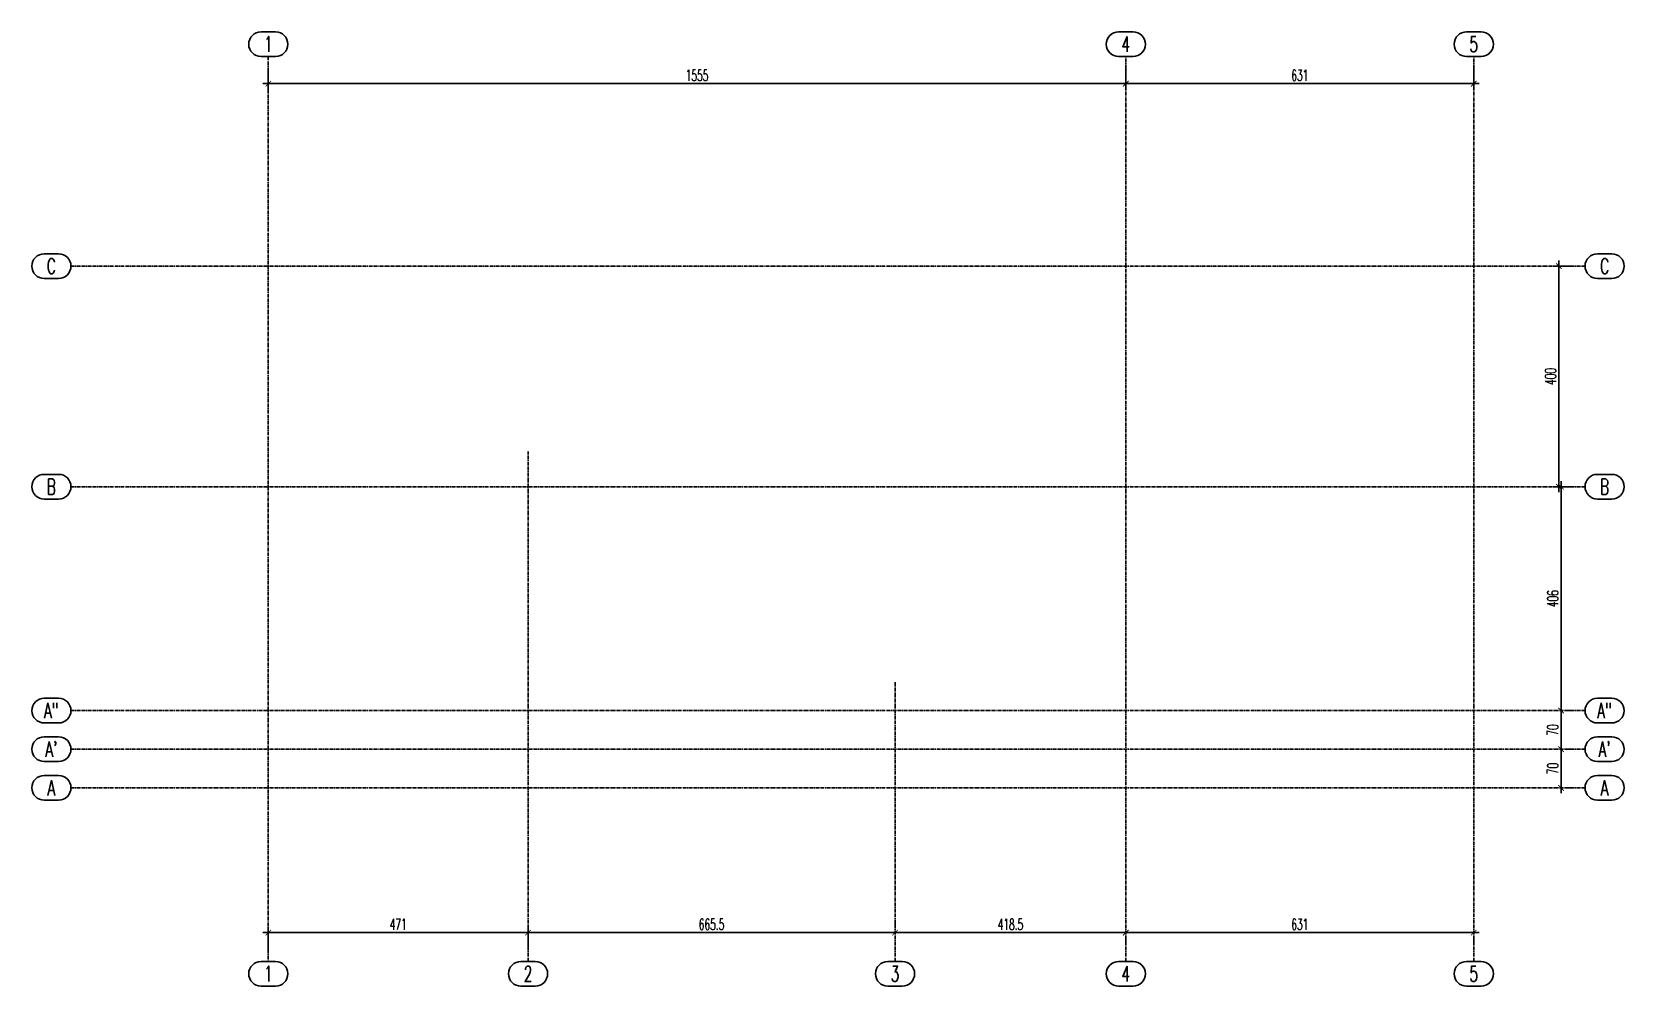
# Model space of a CAD drawing. Header units: millimetres. Extents: x -24587 to 33255, y -70862 to 32.
# Drawn here: x 30368 to 33255, y -66909 to -65179 of the extents above; entities that cross this region are included whole.
import ezdxf
from ezdxf.enums import TextEntityAlignment as Align

# ---------------------------------------------------------------- set-up
doc = ezdxf.new("R2010")
doc.units = ezdxf.units.MM
doc.header["$LTSCALE"] = 5
doc.linetypes.add('CENTER', pattern=[2, 1.25, -0.25, 0.25, -0.25])
doc.layers.get('Defpoints').update_dxf_attribs({"color": 251})
for name, color, linetype in [('K-OSIE', 9, 'CENTER'), ('K-TEXT 2.4mm', 71, 'Continuous'), ('K-TEXT 2.8mm', 101, 'Continuous'), ('K-UWAGI', 1, 'Continuous'), ('K-WYMIARY', 1, 'Continuous')]:
    doc.layers.add(name, color=color, linetype=linetype)
doc.styles.add('text 2.8mm', font='romans.shx', dxfattribs={"width": 0.65})
doc.styles.add('WYM1', font='romanszb.shx', dxfattribs={"width": 0.6})
doc.dimstyles.new('CM100', dxfattribs={"dimscale": 5, "dimtxt": 2, "dimasz": 1, "dimexe": 1, "dimexo": 2, "dimgap": 0.5, "dimtad": 1, "dimrnd": 0.5, "dimdsep": 46, "dimtxsty": 'WYM1', "dimblk": 'OBLIQUE', "dimcen": 0, "dimdle": 1, "dimclrd": 253, "dimclre": 251, "dimclrt": 30, "dimadec": 0, "dimazin": 0, "dimtfac": 1, "dimtix": 1, "dimtmove": 0, "dimatfit": 0, "dimfxl": 1, "dimtfillclr": 256, "dimtolj": 1, "dimarcsym": 0})

# ---------------------------------------------------------------- blocks, each defined once
blk = doc.blocks.new('A$C5f19c05e')
for points in [[(0, 380), (0, -1260.9)], [(1555, -1260.9), (1555, 380)], [(2186, -1260.9), (2186, 380)], [(-358, 0), (2387.8, 0)], [(471, -1260.9), (471, -336.3)], [(-358, -400), (2387.8, -400)], [(1136.5, -1260.9), (1136.5, -753.6)], [(-358, -806), (2387.8, -806)], [(-358, -876), (2387.8, -876)], [(-358, -946), (2387.8, -946)]]:
    blk.add_lwpolyline(points)
at = {"layer": 'K-TEXT 2.4mm'}
for points in [[(-13.1, 380, -1), (-13.1, 424.8), (13.1, 424.8, -1), (13.1, 380)], [(1541.9, 380, -1), (1541.9, 424.8), (1568.1, 424.8, -1), (1568.1, 380)], [(2172.9, 380, -1), (2172.9, 424.8), (2199.1, 424.8, -1), (2199.1, 380)], [(-406.5, -22.4, -1), (-406.5, 22.4), (-380.3, 22.4, -1), (-380.3, -22.4)], [(2410.2, -22.4, -1), (2410.2, 22.4), (2436.3, 22.4, -1), (2436.3, -22.4)], [(-406.5, -422.4, -1), (-406.5, -377.6), (-380.3, -377.6, -1), (-380.3, -422.4)], [(2410.2, -422.4, -1), (2410.2, -377.6), (2436.3, -377.6, -1), (2436.3, -422.4)], [(-406.5, -828.4, -1), (-406.5, -783.6), (-380.3, -783.6, -1), (-380.3, -828.4)], [(2410.2, -828.4, -1), (2410.2, -783.6), (2436.3, -783.6, -1), (2436.3, -828.4)], [(-406.5, -898.4, -1), (-406.5, -853.6), (-380.3, -853.6, -1), (-380.3, -898.4)], [(2410.2, -898.4, -1), (2410.2, -853.6), (2436.3, -853.6, -1), (2436.3, -898.4)], [(-406.5, -968.4, -1), (-406.5, -923.6), (-380.3, -923.6, -1), (-380.3, -968.4)], [(2410.2, -968.4, -1), (2410.2, -923.6), (2436.3, -923.6, -1), (2436.3, -968.4)], [(-13.1, -1305.7, -1), (-13.1, -1260.9), (13.1, -1260.9, -1), (13.1, -1305.7)], [(457.9, -1305.7, -1), (457.9, -1260.9), (484.1, -1260.9, -1), (484.1, -1305.7)], [(1123.4, -1305.7, -1), (1123.4, -1260.9), (1149.6, -1260.9, -1), (1149.6, -1305.7)], [(1541.9, -1305.7, -1), (1541.9, -1260.9), (1568.1, -1260.9, -1), (1568.1, -1305.7)], [(2172.9, -1305.7, -1), (2172.9, -1260.9), (2199.1, -1260.9, -1), (2199.1, -1305.7)]]:
    blk.add_lwpolyline(points, format="xyb", close=True, dxfattribs=at)
at = {"layer": 'K-TEXT 2.8mm', "style": 'text 2.8mm', "width": 0.65}
for s, p in [('1', (0, 402.4)), ('4', (1555, 402.4)), ('5', (2186, 402.4)), ('C', (-393.4, 0)), ('C', (2423.2, 0)), ('B', (-393.4, -400)), ('B', (2423.2, -400)), ('A"', (-393.4, -806)), ('A"', (2423.2, -806)), ("A'", (-393.4, -876)), ("A'", (2423.2, -876)), ('A', (-393.4, -946)), ('A', (2423.2, -946)), ('1', (0, -1283.3)), ('2', (471, -1283.3)), ('3', (1136.5, -1283.3)), ('4', (1555, -1283.3)), ('5', (2186, -1283.3))]:
    blk.add_text(s, height=28, dxfattribs=at).set_placement(p, align=Align.MIDDLE_CENTER)
blk = doc.blocks.new('_ArchTick')
at = {"color": 0, "linetype": 'ByBlock', "const_width": 0.15}
blk.add_lwpolyline([(-0.5, -0.5), (0.5, 0.5)], dxfattribs=at)
blk = doc.blocks.new('*D408')
at = {"layer": 'Defpoints', "color": 0, "transparency": 16777216}
for p in [(30796.6, -65223.4), (32351.6, -65223.4), (32351.6, -65272.6)]:
    blk.add_point(p, dxfattribs=at)
at = {"layer": 'K-WYMIARY', "color": 251, "lineweight": -2, "transparency": 16777216}
for p, q in [((30796.6, -65243.4), (30796.6, -65282.6)), ((32351.6, -65243.4), (32351.6, -65282.6))]:
    blk.add_line(p, q, dxfattribs=at)
at = {"layer": 'K-WYMIARY', "color": 253, "lineweight": -2, "transparency": 16777216}
blk.add_line((30786.6, -65272.6), (32361.6, -65272.6), dxfattribs=at)
at = {"layer": 'K-WYMIARY', "color": 253, "lineweight": -2, "transparency": 16777216, "xscale": 10, "yscale": 10, "zscale": 10, "rotation": 180}
blk.add_blockref('_ArchTick', (30796.6, -65272.6), dxfattribs=at)
at = {"layer": 'K-WYMIARY', "color": 253, "lineweight": -2, "transparency": 16777216, "xscale": 10, "yscale": 10, "zscale": 10}
blk.add_blockref('_ArchTick', (32351.6, -65272.6), dxfattribs=at)
at = {"layer": 'K-WYMIARY', "color": 30, "transparency": 16777216, "insert": (31574.1, -65257.6), "char_height": 20, "attachment_point": 5, "style": 'WYM1'}
blk.add_mtext('\\A1;1555', dxfattribs=at)
blk = doc.blocks.new('*D409')
at = {"layer": 'Defpoints', "color": 0, "transparency": 16777216}
for p in [(32351.6, -65223.4), (32982.6, -65223.4), (32982.6, -65272.6)]:
    blk.add_point(p, dxfattribs=at)
at = {"layer": 'K-WYMIARY', "color": 251, "lineweight": -2, "transparency": 16777216}
for p, q in [((32351.6, -65243.4), (32351.6, -65282.6)), ((32982.6, -65243.4), (32982.6, -65282.6))]:
    blk.add_line(p, q, dxfattribs=at)
at = {"layer": 'K-WYMIARY', "color": 253, "lineweight": -2, "transparency": 16777216}
blk.add_line((32341.6, -65272.6), (32992.6, -65272.6), dxfattribs=at)
at = {"layer": 'K-WYMIARY', "color": 253, "lineweight": -2, "transparency": 16777216, "xscale": 10, "yscale": 10, "zscale": 10, "rotation": 180}
blk.add_blockref('_ArchTick', (32351.6, -65272.6), dxfattribs=at)
at = {"layer": 'K-WYMIARY', "color": 253, "lineweight": -2, "transparency": 16777216, "xscale": 10, "yscale": 10, "zscale": 10}
blk.add_blockref('_ArchTick', (32982.6, -65272.6), dxfattribs=at)
at = {"layer": 'K-WYMIARY', "color": 30, "transparency": 16777216, "insert": (32667.1, -65257.6), "char_height": 20, "attachment_point": 5, "style": 'WYM1'}
blk.add_mtext('\\A1;631', dxfattribs=at)
blk = doc.blocks.new('*D410')
at = {"layer": 'Defpoints', "color": 0, "transparency": 16777216}
for p in [(33184.4, -65603.5), (33137, -66003.5), (33184.4, -66003.5)]:
    blk.add_point(p, dxfattribs=at)
at = {"layer": 'K-WYMIARY', "color": 251, "lineweight": -2, "transparency": 16777216}
for p, q in [((33164.4, -65603.5), (33127, -65603.5)), ((33164.4, -66003.5), (33127, -66003.5))]:
    blk.add_line(p, q, dxfattribs=at)
at = {"layer": 'K-WYMIARY', "color": 253, "lineweight": -2, "transparency": 16777216}
blk.add_line((33137, -65593.5), (33137, -66013.5), dxfattribs=at)
at = {"layer": 'K-WYMIARY', "color": 253, "lineweight": -2, "transparency": 16777216, "xscale": 10, "yscale": 10, "zscale": 10}
for p, rotation in [((33137, -65603.5), 90), ((33137, -66003.5), 270)]:
    blk.add_blockref('_ArchTick', p, dxfattribs=dict(at, rotation=rotation))
at = {"layer": 'K-WYMIARY', "color": 30, "transparency": 16777216, "insert": (33122, -65803.5), "char_height": 20, "attachment_point": 5, "rotation": 90, "style": 'WYM1'}
blk.add_mtext('\\A1;400', dxfattribs=at)
blk = doc.blocks.new('*D411')
at = {"layer": 'Defpoints', "color": 0, "transparency": 16777216}
for p in [(33184.4, -66003.5), (33140.9, -66409.5), (33140.9, -66409.5)]:
    blk.add_point(p, dxfattribs=at)
at = {"layer": 'K-WYMIARY', "color": 251, "lineweight": -2, "transparency": 16777216}
for p, q in [((33164.4, -66003.5), (33130.9, -66003.5)), ((33160.9, -66409.5), (33150.9, -66409.5))]:
    blk.add_line(p, q, dxfattribs=at)
at = {"layer": 'K-WYMIARY', "color": 253, "lineweight": -2, "transparency": 16777216}
blk.add_line((33140.9, -65993.5), (33140.9, -66419.5), dxfattribs=at)
at = {"layer": 'K-WYMIARY', "color": 253, "lineweight": -2, "transparency": 16777216, "xscale": 10, "yscale": 10, "zscale": 10}
for p, rotation in [((33140.9, -66003.5), 90), ((33140.9, -66409.5), 270)]:
    blk.add_blockref('_ArchTick', p, dxfattribs=dict(at, rotation=rotation))
at = {"layer": 'K-WYMIARY', "color": 30, "transparency": 16777216, "insert": (33125.9, -66206.5), "char_height": 20, "attachment_point": 5, "rotation": 90, "style": 'WYM1'}
blk.add_mtext('\\A1;406', dxfattribs=at)
blk = doc.blocks.new('*D412')
at = {"layer": 'Defpoints', "color": 0, "transparency": 16777216}
for p in [(33140.9, -66409.5), (33140.9, -66479.5), (33140.9, -66479.5)]:
    blk.add_point(p, dxfattribs=at)
at = {"layer": 'K-WYMIARY', "color": 253, "lineweight": -2, "transparency": 16777216}
blk.add_line((33140.9, -66399.5), (33140.9, -66489.5), dxfattribs=at)
at = {"layer": 'K-WYMIARY', "color": 251, "lineweight": -2, "transparency": 16777216}
for p, q in [((33160.9, -66409.5), (33150.9, -66409.5)), ((33160.9, -66479.5), (33150.9, -66479.5))]:
    blk.add_line(p, q, dxfattribs=at)
at = {"layer": 'K-WYMIARY', "color": 253, "lineweight": -2, "transparency": 16777216, "xscale": 10, "yscale": 10, "zscale": 10}
for p, rotation in [((33140.9, -66409.5), 90), ((33140.9, -66479.5), 270)]:
    blk.add_blockref('_ArchTick', p, dxfattribs=dict(at, rotation=rotation))
at = {"layer": 'K-WYMIARY', "color": 30, "transparency": 16777216, "insert": (33125.9, -66444.5), "char_height": 20, "attachment_point": 5, "rotation": 90, "style": 'WYM1'}
blk.add_mtext('\\A1;70', dxfattribs=at)
blk = doc.blocks.new('*D413')
at = {"layer": 'Defpoints', "color": 0, "transparency": 16777216}
for p in [(33140.9, -66479.5), (33140.9, -66549.5), (33140.9, -66549.5)]:
    blk.add_point(p, dxfattribs=at)
at = {"layer": 'K-WYMIARY', "color": 253, "lineweight": -2, "transparency": 16777216}
blk.add_line((33140.9, -66469.5), (33140.9, -66559.5), dxfattribs=at)
at = {"layer": 'K-WYMIARY', "color": 251, "lineweight": -2, "transparency": 16777216}
for p, q in [((33160.9, -66479.5), (33150.9, -66479.5)), ((33160.9, -66549.5), (33150.9, -66549.5))]:
    blk.add_line(p, q, dxfattribs=at)
at = {"layer": 'K-WYMIARY', "color": 253, "lineweight": -2, "transparency": 16777216, "xscale": 10, "yscale": 10, "zscale": 10}
for p, rotation in [((33140.9, -66479.5), 90), ((33140.9, -66549.5), 270)]:
    blk.add_blockref('_ArchTick', p, dxfattribs=dict(at, rotation=rotation))
at = {"layer": 'K-WYMIARY', "color": 30, "transparency": 16777216, "insert": (33125.9, -66514.5), "char_height": 20, "attachment_point": 5, "rotation": 90, "style": 'WYM1'}
blk.add_mtext('\\A1;70', dxfattribs=at)
blk = doc.blocks.new('*D414')
at = {"layer": 'Defpoints', "color": 0, "transparency": 16777216}
for p in [(31267.6, -66812.1), (30796.6, -66864.4), (31267.6, -66864.4)]:
    blk.add_point(p, dxfattribs=at)
at = {"layer": 'K-WYMIARY', "color": 253, "lineweight": -2, "transparency": 16777216}
blk.add_line((30786.6, -66812.1), (31277.6, -66812.1), dxfattribs=at)
at = {"layer": 'K-WYMIARY', "color": 251, "lineweight": -2, "transparency": 16777216}
for p, q in [((30796.6, -66844.4), (30796.6, -66802.1)), ((31267.6, -66844.4), (31267.6, -66802.1))]:
    blk.add_line(p, q, dxfattribs=at)
at = {"layer": 'K-WYMIARY', "color": 253, "lineweight": -2, "transparency": 16777216, "xscale": 10, "yscale": 10, "zscale": 10, "rotation": 180}
blk.add_blockref('_ArchTick', (30796.6, -66812.1), dxfattribs=at)
at = {"layer": 'K-WYMIARY', "color": 253, "lineweight": -2, "transparency": 16777216, "xscale": 10, "yscale": 10, "zscale": 10}
blk.add_blockref('_ArchTick', (31267.6, -66812.1), dxfattribs=at)
at = {"layer": 'K-WYMIARY', "color": 30, "transparency": 16777216, "insert": (31032.1, -66797.1), "char_height": 20, "attachment_point": 5, "style": 'WYM1'}
blk.add_mtext('\\A1;471', dxfattribs=at)
blk = doc.blocks.new('*D415')
at = {"layer": 'Defpoints', "color": 0, "transparency": 16777216}
for p in [(31933.1, -66812.1), (31933.1, -66812.1), (31267.6, -66864.4)]:
    blk.add_point(p, dxfattribs=at)
at = {"layer": 'K-WYMIARY', "color": 253, "lineweight": -2, "transparency": 16777216}
blk.add_line((31257.6, -66812.1), (31943.1, -66812.1), dxfattribs=at)
at = {"layer": 'K-WYMIARY', "color": 251, "lineweight": -2, "transparency": 16777216}
for p, q in [((31267.6, -66844.4), (31267.6, -66802.1)), ((31933.1, -66792.1), (31933.1, -66802.1))]:
    blk.add_line(p, q, dxfattribs=at)
at = {"layer": 'K-WYMIARY', "color": 253, "lineweight": -2, "transparency": 16777216, "xscale": 10, "yscale": 10, "zscale": 10, "rotation": 180}
blk.add_blockref('_ArchTick', (31267.6, -66812.1), dxfattribs=at)
at = {"layer": 'K-WYMIARY', "color": 253, "lineweight": -2, "transparency": 16777216, "xscale": 10, "yscale": 10, "zscale": 10}
blk.add_blockref('_ArchTick', (31933.1, -66812.1), dxfattribs=at)
at = {"layer": 'K-WYMIARY', "color": 30, "transparency": 16777216, "insert": (31600.4, -66797.1), "char_height": 20, "attachment_point": 5, "style": 'WYM1'}
blk.add_mtext('\\A1;665.5', dxfattribs=at)
blk = doc.blocks.new('*D416')
at = {"layer": 'Defpoints', "color": 0, "transparency": 16777216}
for p in [(31933.1, -66812.1), (32351.6, -66812.1), (32351.6, -66812.1)]:
    blk.add_point(p, dxfattribs=at)
at = {"layer": 'K-WYMIARY', "color": 253, "lineweight": -2, "transparency": 16777216}
blk.add_line((31923.1, -66812.1), (32361.6, -66812.1), dxfattribs=at)
at = {"layer": 'K-WYMIARY', "color": 251, "lineweight": -2, "transparency": 16777216}
for p, q in [((31933.1, -66792.1), (31933.1, -66802.1)), ((32351.6, -66832.1), (32351.6, -66822.1))]:
    blk.add_line(p, q, dxfattribs=at)
at = {"layer": 'K-WYMIARY', "color": 253, "lineweight": -2, "transparency": 16777216, "xscale": 10, "yscale": 10, "zscale": 10, "rotation": 180}
blk.add_blockref('_ArchTick', (31933.1, -66812.1), dxfattribs=at)
at = {"layer": 'K-WYMIARY', "color": 253, "lineweight": -2, "transparency": 16777216, "xscale": 10, "yscale": 10, "zscale": 10}
blk.add_blockref('_ArchTick', (32351.6, -66812.1), dxfattribs=at)
at = {"layer": 'K-WYMIARY', "color": 30, "transparency": 16777216, "insert": (32142.4, -66797.1), "char_height": 20, "attachment_point": 5, "style": 'WYM1'}
blk.add_mtext('\\A1;418.5', dxfattribs=at)
blk = doc.blocks.new('*D417')
at = {"layer": 'Defpoints', "color": 0, "transparency": 16777216}
for p in [(32351.6, -66812.1), (32982.6, -66812.1), (32982.6, -66812.1)]:
    blk.add_point(p, dxfattribs=at)
at = {"layer": 'K-WYMIARY', "color": 253, "lineweight": -2, "transparency": 16777216}
blk.add_line((32341.6, -66812.1), (32992.6, -66812.1), dxfattribs=at)
at = {"layer": 'K-WYMIARY', "color": 251, "lineweight": -2, "transparency": 16777216}
for p, q in [((32351.6, -66832.1), (32351.6, -66822.1)), ((32982.6, -66832.1), (32982.6, -66822.1))]:
    blk.add_line(p, q, dxfattribs=at)
at = {"layer": 'K-WYMIARY', "color": 253, "lineweight": -2, "transparency": 16777216, "xscale": 10, "yscale": 10, "zscale": 10, "rotation": 180}
blk.add_blockref('_ArchTick', (32351.6, -66812.1), dxfattribs=at)
at = {"layer": 'K-WYMIARY', "color": 253, "lineweight": -2, "transparency": 16777216, "xscale": 10, "yscale": 10, "zscale": 10}
blk.add_blockref('_ArchTick', (32982.6, -66812.1), dxfattribs=at)
at = {"layer": 'K-WYMIARY', "color": 30, "transparency": 16777216, "insert": (32667.1, -66797.1), "char_height": 20, "attachment_point": 5, "style": 'WYM1'}
blk.add_mtext('\\A1;631', dxfattribs=at)

msp = doc.modelspace()

# ---------------------------------------------------------------- linework, layer by layer
at = {"layer": 'K-UWAGI'}
msp.add_xline((11635.7, -63844.386), (1, 0), dxfattribs=at)

# ---------------------------------------------------------------- block references
at = {"layer": 'K-OSIE'}
msp.add_blockref('A$C5f19c05e', (30796.64, -65603.46), dxfattribs=at)

# ---------------------------------------------------------------- dimensions: what is measured, and where the dimension line sits
at = {"layer": 'K-WYMIARY'}
for base, p1, p2, override, picture, middle in [((32351.64, -65272.589), (30796.64, -65223.421), (32351.64, -65223.421), {"dimscale": 10, "dimblk": 'ArchTick'}, '*D408', (31574.14, -65257.589)), ((32982.64, -65272.589), (32351.64, -65223.421), (32982.64, -65223.421), {"dimscale": 10, "dimblk": 'ArchTick', "dimtmove": 1}, '*D409', (32667.14, -65257.589)), ((31267.64, -66812.15), (30796.64, -66864.404), (31267.64, -66864.404), {"dimscale": 10, "dimblk": 'ArchTick'}, '*D414', (31032.14, -66797.15)), ((31933.14, -66812.15), (31267.64, -66864.404), (31933.14, -66812.15), {"dimscale": 10, "dimblk": 'ArchTick', "dimtmove": 1}, '*D415', (31600.39, -66797.15)), ((32351.64, -66812.15), (31933.14, -66812.15), (32351.64, -66812.15), {"dimscale": 10, "dimblk": 'ArchTick', "dimtmove": 1}, '*D416', (32142.39, -66797.15)), ((32982.64, -66812.15), (32351.64, -66812.15), (32982.64, -66812.15), {"dimscale": 10, "dimblk": 'ArchTick', "dimtmove": 1}, '*D417', (32667.14, -66797.15))]:
    dim = msp.add_linear_dim(base=base, p1=p1, p2=p2, dimstyle='CM100', override=override, dxfattribs=at)
    dim.commit()
    dim.dimension.update_dxf_attribs({"geometry": picture, "text_midpoint": middle})
for base, p1, p2, override, picture, middle in [((33137.035, -66003.46), (33184.444, -65603.46), (33184.444, -66003.46), {"dimscale": 10, "dimblk": 'ArchTick'}, '*D410', (33122.035, -65803.46)), ((33140.85, -66409.46), (33184.444, -66003.46), (33140.85, -66409.46), {"dimscale": 10, "dimblk": 'ArchTick', "dimtmove": 1}, '*D411', (33125.85, -66206.46)), ((33140.85, -66479.46), (33140.85, -66409.46), (33140.85, -66479.46), {"dimscale": 10, "dimblk": 'ArchTick', "dimtmove": 1}, '*D412', (33125.85, -66444.46)), ((33140.85, -66549.46), (33140.85, -66479.46), (33140.85, -66549.46), {"dimscale": 10, "dimblk": 'ArchTick', "dimtmove": 1}, '*D413', (33125.85, -66514.46))]:
    dim = msp.add_linear_dim(base=base, p1=p1, p2=p2, angle=90, dimstyle='CM100', override=override, dxfattribs=at)
    dim.commit()
    dim.dimension.update_dxf_attribs({"geometry": picture, "text_midpoint": middle})

doc.saveas('drawing.dxf')
